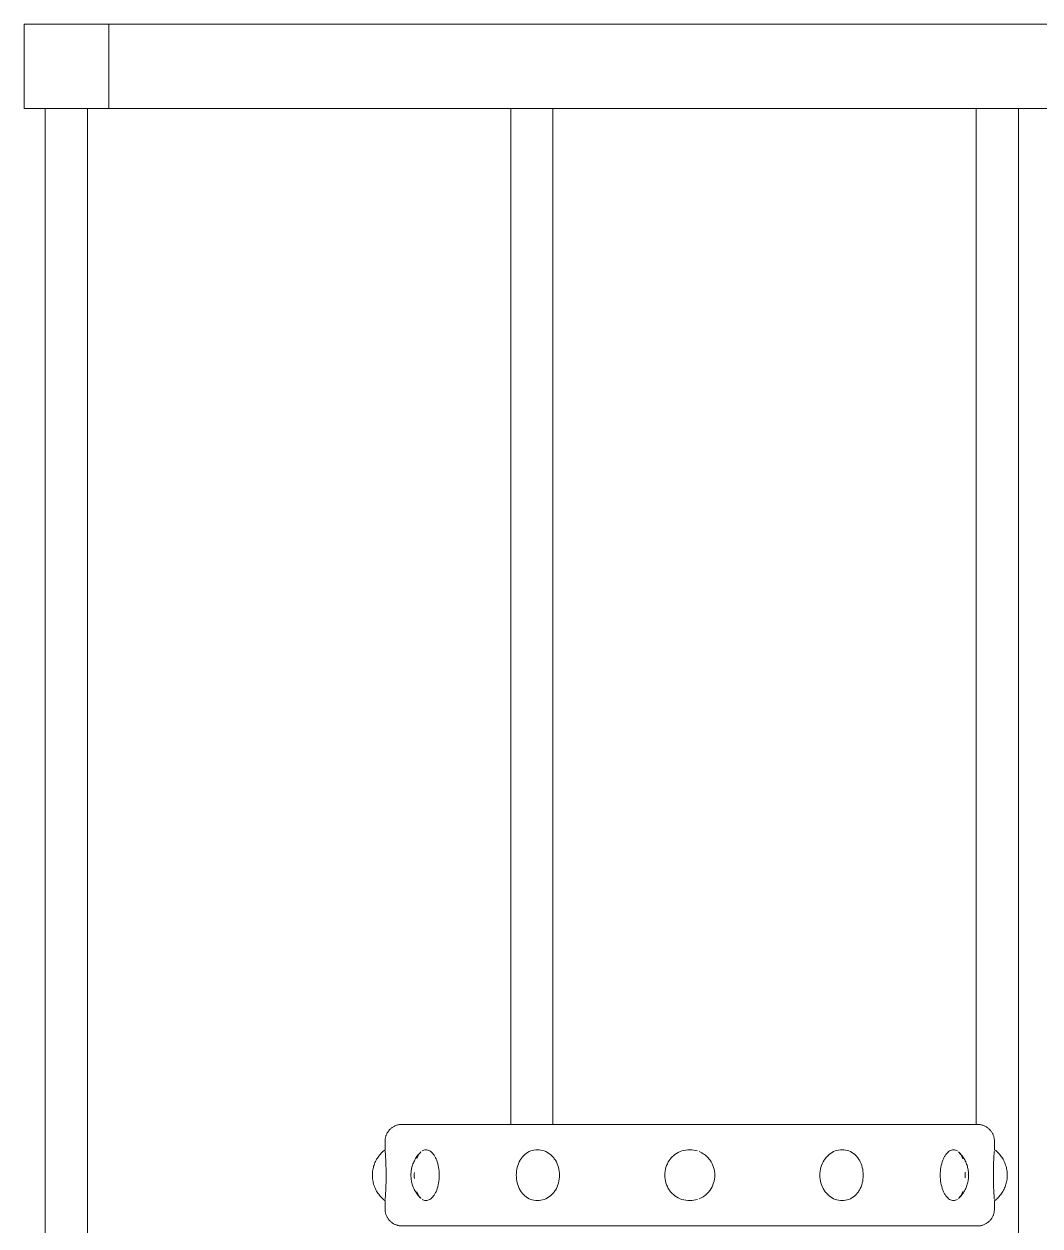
# Model space of a CAD drawing. Header units: inches. Extents: x -657 to 218, y -22 to 381.
# Drawn here: x -575.63 to -552, y 135.35 to 163.31 of the extents above; entities that cross this region are included whole.
import ezdxf

# ---------------------------------------------------------------- set-up
doc = ezdxf.new("R2010")
doc.units = ezdxf.units.IN
doc.header["$MEASUREMENT"] = 0
doc.layers.add('A-FLOR-HRAL', color=11, linetype='Continuous', lineweight=9)
doc.layers.add('I-FURN', color=30, linetype='Continuous', lineweight=9)

# ---------------------------------------------------------------- blocks, each defined once
blk = doc.blocks.new('Blocks_Garden Porcelain Stool_F01893EN - Beige-V6-Section 2')
at = {"layer": 'I-FURN'}
for p, q in [((-567.232, 137.323), (-567.232, 137.127)), ((-553.059, 137.132), (-553.059, 137.323)), ((-567.232, 135.943), (-567.232, 135.748)), ((-553.059, 135.748), (-553.059, 135.939)), ((-566.839, 135.354), (-553.453, 135.354))]:
    blk.add_line(p, q, dxfattribs=at)
at = {"layer": 'I-FURN', "flags": 128}
for points in [[(-567.232, 137.323), (-567.232, 137.339), (-567.231, 137.354), (-567.229, 137.37), (-567.227, 137.386), (-567.224, 137.401), (-567.221, 137.416), (-567.217, 137.432), (-567.212, 137.447), (-567.207, 137.462), (-567.201, 137.476), (-567.195, 137.491), (-567.188, 137.505), (-567.18, 137.518), (-567.172, 137.532), (-567.164, 137.545), (-567.154, 137.558), (-567.145, 137.57), (-567.135, 137.582), (-567.124, 137.594), (-567.113, 137.605), (-567.101, 137.616), (-567.089, 137.626), (-567.077, 137.636), (-567.064, 137.645), (-567.051, 137.654), (-567.038, 137.662), (-567.024, 137.67), (-567.01, 137.677), (-566.996, 137.684), (-566.981, 137.69), (-566.966, 137.695), (-566.951, 137.7), (-566.936, 137.704), (-566.921, 137.708), (-566.905, 137.711), (-566.89, 137.713), (-566.874, 137.715), (-566.859, 137.716), (-566.843, 137.717), (-566.839, 137.717)], [(-566.839, 137.717), (-566.833, 137.717), (-566.817, 137.717), (-566.79, 137.717), (-566.753, 137.717), (-566.705, 137.717)], [(-553.453, 137.717), (-553.458, 137.717), (-553.474, 137.717), (-553.501, 137.717), (-553.538, 137.717), (-553.586, 137.717), (-553.645, 137.717), (-553.713, 137.717), (-553.793, 137.717), (-553.882, 137.717), (-553.981, 137.717), (-554.09, 137.717), (-554.209, 137.717), (-554.337, 137.717), (-554.475, 137.717), (-554.622, 137.717), (-554.777, 137.717), (-554.941, 137.717), (-555.114, 137.717), (-555.294, 137.717), (-555.483, 137.717), (-555.678, 137.717), (-555.881, 137.717), (-556.091, 137.717), (-556.307, 137.717), (-556.529, 137.717), (-556.758, 137.717), (-556.991, 137.717), (-557.23, 137.717), (-557.473, 137.717), (-557.72, 137.717), (-557.972, 137.717), (-558.227, 137.717), (-558.485, 137.717), (-558.745, 137.717), (-559.008, 137.717), (-559.273, 137.717), (-559.539, 137.717), (-559.806, 137.717), (-560.073, 137.717), (-560.341, 137.717), (-560.608, 137.717), (-560.875, 137.717), (-561.141, 137.717), (-561.404, 137.717), (-561.666, 137.717), (-561.926, 137.717), (-562.182, 137.717), (-562.436, 137.717), (-562.685, 137.717), (-562.931, 137.717), (-563.172, 137.717), (-563.408, 137.717), (-563.639, 137.717), (-563.865, 137.717), (-564.084, 137.717), (-564.298, 137.717), (-564.504, 137.717), (-564.704, 137.717), (-564.896, 137.717), (-565.081, 137.717), (-565.258, 137.717), (-565.426, 137.717), (-565.587, 137.717), (-565.738, 137.717), (-565.881, 137.717), (-566.014, 137.717), (-566.138, 137.717), (-566.253, 137.717), (-566.357, 137.717), (-566.452, 137.717), (-566.536, 137.717), (-566.611, 137.717), (-566.675, 137.717), (-566.729, 137.717), (-566.772, 137.717), (-566.804, 137.717), (-566.826, 137.717), (-566.837, 137.717), (-566.839, 137.717)], [(-553.616, 137.717), (-553.563, 137.717), (-553.52, 137.717), (-553.487, 137.717), (-553.465, 137.717), (-553.454, 137.717), (-553.453, 137.717)], [(-553.453, 137.717), (-553.437, 137.716), (-553.421, 137.715), (-553.406, 137.714), (-553.39, 137.712), (-553.375, 137.709), (-553.359, 137.705), (-553.344, 137.701), (-553.329, 137.697), (-553.314, 137.691), (-553.299, 137.685), (-553.285, 137.679), (-553.271, 137.672), (-553.257, 137.664), (-553.244, 137.656), (-553.23, 137.648), (-553.218, 137.639), (-553.205, 137.629), (-553.193, 137.619), (-553.182, 137.608), (-553.17, 137.597), (-553.16, 137.586), (-553.149, 137.574), (-553.14, 137.561), (-553.13, 137.549), (-553.121, 137.536), (-553.113, 137.522), (-553.106, 137.508), (-553.098, 137.494), (-553.092, 137.48), (-553.086, 137.465), (-553.08, 137.451), (-553.076, 137.436), (-553.071, 137.421), (-553.068, 137.405), (-553.065, 137.39), (-553.062, 137.374), (-553.061, 137.359), (-553.06, 137.343), (-553.059, 137.327), (-553.059, 137.323)], [(-567.232, 137.127), (-567.256, 137.109), (-567.278, 137.09), (-567.3, 137.07), (-567.321, 137.049), (-567.341, 137.027), (-567.36, 137.004), (-567.378, 136.981), (-567.396, 136.957), (-567.412, 136.932), (-567.428, 136.907), (-567.442, 136.881), (-567.455, 136.855), (-567.467, 136.828), (-567.479, 136.8), (-567.489, 136.772), (-567.498, 136.744), (-567.505, 136.715), (-567.512, 136.687), (-567.517, 136.657), (-567.522, 136.628), (-567.525, 136.599), (-567.527, 136.569), (-567.528, 136.539), (-567.528, 136.535)], [(-566.397, 137.078), (-566.419, 137.057), (-566.439, 137.035), (-566.458, 137.013), (-566.476, 136.99), (-566.493, 136.967), (-566.509, 136.944), (-566.524, 136.92), (-566.538, 136.896), (-566.551, 136.872), (-566.563, 136.847), (-566.574, 136.822), (-566.584, 136.797), (-566.593, 136.772), (-566.601, 136.746), (-566.608, 136.721), (-566.614, 136.695), (-566.619, 136.669), (-566.623, 136.644), (-566.626, 136.618), (-566.629, 136.592), (-566.63, 136.566), (-566.631, 136.54), (-566.631, 136.535)], [(-553.66, 136.535), (-553.661, 136.561), (-553.662, 136.587), (-553.664, 136.613), (-553.668, 136.639), (-553.672, 136.665), (-553.677, 136.691), (-553.683, 136.716), (-553.689, 136.742), (-553.697, 136.767), (-553.706, 136.793), (-553.716, 136.818), (-553.726, 136.843), (-553.738, 136.867), (-553.751, 136.892), (-553.765, 136.916), (-553.779, 136.94), (-553.795, 136.963), (-553.812, 136.986), (-553.83, 137.009), (-553.849, 137.031), (-553.869, 137.053), (-553.89, 137.074), (-553.894, 137.078)], [(-552.76, 136.535), (-552.761, 136.565), (-552.762, 136.595), (-552.765, 136.625), (-552.77, 136.654), (-552.775, 136.683), (-552.781, 136.712), (-552.789, 136.741), (-552.798, 136.77), (-552.808, 136.798), (-552.819, 136.825), (-552.831, 136.853), (-552.844, 136.879), (-552.858, 136.905), (-552.874, 136.931), (-552.89, 136.956), (-552.907, 136.98), (-552.926, 137.004), (-552.945, 137.026), (-552.965, 137.048), (-552.986, 137.07), (-553.008, 137.09), (-553.03, 137.109), (-553.054, 137.128), (-553.059, 137.132)], [(-567.528, 136.535), (-567.527, 136.506), (-567.525, 136.476), (-567.522, 136.447), (-567.518, 136.417), (-567.513, 136.388), (-567.506, 136.359), (-567.499, 136.331), (-567.49, 136.302), (-567.48, 136.274), (-567.469, 136.247), (-567.457, 136.22), (-567.444, 136.193), (-567.43, 136.167), (-567.414, 136.142), (-567.398, 136.117), (-567.381, 136.093), (-567.363, 136.07), (-567.344, 136.047), (-567.324, 136.025), (-567.303, 136.004), (-567.281, 135.984), (-567.259, 135.964), (-567.235, 135.946), (-567.232, 135.943)], [(-566.631, 136.535), (-566.63, 136.509), (-566.629, 136.484), (-566.627, 136.458), (-566.624, 136.432), (-566.62, 136.406), (-566.615, 136.38), (-566.609, 136.355), (-566.602, 136.329), (-566.594, 136.304), (-566.585, 136.278), (-566.576, 136.253), (-566.565, 136.228), (-566.553, 136.204), (-566.54, 136.179), (-566.527, 136.155), (-566.512, 136.131), (-566.496, 136.108), (-566.479, 136.084), (-566.461, 136.062), (-566.442, 136.04), (-566.422, 136.018), (-566.401, 135.997), (-566.397, 135.993)], [(-553.894, 135.993), (-553.873, 136.014), (-553.852, 136.036), (-553.833, 136.058), (-553.815, 136.08), (-553.798, 136.103), (-553.782, 136.127), (-553.767, 136.151), (-553.753, 136.175), (-553.74, 136.199), (-553.728, 136.224), (-553.718, 136.249), (-553.708, 136.274), (-553.699, 136.299), (-553.691, 136.325), (-553.684, 136.35), (-553.678, 136.376), (-553.673, 136.401), (-553.668, 136.427), (-553.665, 136.453), (-553.663, 136.479), (-553.661, 136.505), (-553.66, 136.531), (-553.66, 136.535)], [(-553.059, 135.939), (-553.036, 135.957), (-553.013, 135.976), (-552.991, 135.996), (-552.97, 136.017), (-552.949, 136.039), (-552.93, 136.062), (-552.912, 136.085), (-552.894, 136.109), (-552.877, 136.134), (-552.862, 136.159), (-552.847, 136.185), (-552.834, 136.212), (-552.822, 136.239), (-552.81, 136.267), (-552.8, 136.295), (-552.791, 136.323), (-552.783, 136.352), (-552.776, 136.381), (-552.771, 136.41), (-552.766, 136.439), (-552.763, 136.469), (-552.761, 136.499), (-552.76, 136.529), (-552.76, 136.535)], [(-566.839, 135.354), (-566.854, 135.355), (-566.87, 135.356), (-566.886, 135.357), (-566.901, 135.359), (-566.917, 135.362), (-566.932, 135.366), (-566.947, 135.37), (-566.962, 135.374), (-566.977, 135.38), (-566.992, 135.385), (-567.006, 135.392), (-567.02, 135.399), (-567.034, 135.406), (-567.048, 135.414), (-567.061, 135.423), (-567.074, 135.432), (-567.086, 135.442), (-567.098, 135.452), (-567.11, 135.463), (-567.121, 135.474), (-567.132, 135.485), (-567.142, 135.497), (-567.152, 135.51), (-567.161, 135.522), (-567.17, 135.535), (-567.178, 135.549), (-567.186, 135.562), (-567.193, 135.577), (-567.2, 135.591), (-567.206, 135.605), (-567.211, 135.62), (-567.216, 135.635), (-567.22, 135.65), (-567.224, 135.666), (-567.227, 135.681), (-567.229, 135.697), (-567.231, 135.712), (-567.232, 135.728), (-567.232, 135.744), (-567.232, 135.748)], [(-553.059, 135.748), (-553.059, 135.732), (-553.06, 135.717), (-553.062, 135.701), (-553.064, 135.685), (-553.067, 135.67), (-553.07, 135.654), (-553.074, 135.639), (-553.079, 135.624), (-553.084, 135.609), (-553.09, 135.595), (-553.097, 135.58), (-553.104, 135.566), (-553.111, 135.552), (-553.119, 135.539), (-553.128, 135.526), (-553.137, 135.513), (-553.147, 135.5), (-553.157, 135.488), (-553.167, 135.477), (-553.178, 135.466), (-553.19, 135.455), (-553.202, 135.445), (-553.214, 135.435), (-553.227, 135.426), (-553.24, 135.417), (-553.253, 135.409), (-553.267, 135.401), (-553.281, 135.394), (-553.296, 135.387), (-553.31, 135.381), (-553.325, 135.376), (-553.34, 135.371), (-553.355, 135.367), (-553.37, 135.363), (-553.386, 135.36), (-553.401, 135.358), (-553.417, 135.356), (-553.433, 135.355), (-553.448, 135.354), (-553.453, 135.354)], [(-566.675, 135.354), (-566.729, 135.354), (-566.772, 135.354), (-566.804, 135.354), (-566.826, 135.354), (-566.837, 135.354), (-566.839, 135.354)], [(-566.839, 135.354), (-566.833, 135.354), (-566.817, 135.354), (-566.79, 135.354), (-566.753, 135.354), (-566.705, 135.354), (-566.647, 135.354), (-566.578, 135.354), (-566.499, 135.354), (-566.41, 135.354), (-566.31, 135.354), (-566.201, 135.354), (-566.082, 135.354), (-565.954, 135.354), (-565.816, 135.354), (-565.67, 135.354), (-565.514, 135.354), (-565.35, 135.354), (-565.177, 135.354), (-564.997, 135.354), (-564.809, 135.354), (-564.613, 135.354), (-564.41, 135.354), (-564.2, 135.354), (-563.984, 135.354), (-563.762, 135.354), (-563.534, 135.354), (-563.3, 135.354), (-563.062, 135.354), (-562.818, 135.354), (-562.571, 135.354), (-562.319, 135.354), (-562.065, 135.354), (-561.807, 135.354), (-561.546, 135.354), (-561.283, 135.354), (-561.019, 135.354), (-560.753, 135.354), (-560.485, 135.354), (-560.218, 135.354), (-559.95, 135.354), (-559.683, 135.354), (-559.416, 135.354), (-559.151, 135.354), (-558.887, 135.354), (-558.625, 135.354), (-558.366, 135.354), (-558.109, 135.354), (-557.856, 135.354), (-557.606, 135.354), (-557.36, 135.354), (-557.119, 135.354), (-556.883, 135.354), (-556.652, 135.354), (-556.426, 135.354), (-556.207, 135.354), (-555.994, 135.354), (-555.787, 135.354), (-555.587, 135.354), (-555.395, 135.354), (-555.21, 135.354), (-555.034, 135.354), (-554.865, 135.354), (-554.705, 135.354), (-554.553, 135.354), (-554.411, 135.354), (-554.277, 135.354), (-554.153, 135.354), (-554.039, 135.354), (-553.934, 135.354), (-553.839, 135.354), (-553.755, 135.354), (-553.68, 135.354), (-553.616, 135.354), (-553.563, 135.354), (-553.52, 135.354), (-553.487, 135.354), (-553.465, 135.354), (-553.454, 135.354), (-553.453, 135.354)], [(-553.453, 135.354), (-553.458, 135.354), (-553.474, 135.354), (-553.501, 135.354), (-553.538, 135.354), (-553.586, 135.354), (-553.645, 135.354)]]:
    blk.add_lwpolyline(points, dxfattribs=at)
at = {"layer": 'I-FURN'}
for points, knots in [([(-567.23, 137.098), (-567.229, 137.089), (-567.227, 137.065), (-567.223, 137.008), (-567.219, 136.938), (-567.216, 136.865), (-567.212, 136.783), (-567.209, 136.675), (-567.208, 136.583), (-567.208, 136.535)], [0.2, 0.2, 0.2, 0.2, 0.3, 0.4, 0.55, 0.625, 0.7, 0.85, 1, 1, 1, 1]), ([(-566.493, 136.92), (-566.489, 136.931), (-566.475, 136.965), (-566.445, 137.024), (-566.416, 137.06), (-566.397, 137.077)], [0.2253672, 0.2253672, 0.2253672, 0.2253672, 0.25, 0.3, 0.3685195, 0.3685195, 0.3685195, 0.3685195]), ([(-566.372, 137.098), (-566.344, 137.117), (-566.284, 137.137), (-566.189, 137.108), (-566.115, 137.037), (-566.064, 136.955), (-566.02, 136.86), (-565.982, 136.719), (-565.972, 136.599), (-565.972, 136.535)], [0.4, 0.4, 0.4, 0.4, 0.5, 0.6, 0.7, 0.75, 0.8, 0.9, 1, 1, 1, 1]), ([(-564.18, 136.535), (-564.18, 136.598), (-564.166, 136.718), (-564.109, 136.861), (-564.043, 136.955), (-563.966, 137.036), (-563.848, 137.108), (-563.69, 137.137), (-563.529, 137.108), (-563.406, 137.037), (-563.323, 136.955), (-563.251, 136.86), (-563.19, 136.719), (-563.174, 136.599), (-563.174, 136.535)], [0, 0, 0, 0, 0.1, 0.2, 0.25, 0.3, 0.4, 0.5, 0.6, 0.7, 0.75, 0.8, 0.9, 1, 1, 1, 1]), ([(-560.727, 136.535), (-560.727, 136.598), (-560.709, 136.718), (-560.641, 136.861), (-560.562, 136.955), (-560.469, 137.036), (-560.331, 137.108), (-560.146, 137.137), (-560.023, 137.118), (-559.965, 137.099)], [0, 0, 0, 0, 0.1, 0.2, 0.25, 0.3, 0.4, 0.5, 0.6, 0.6, 0.6, 0.6]), ([(-559.929, 137.086), (-559.883, 137.067), (-559.813, 137.028), (-559.73, 136.955), (-559.65, 136.86), (-559.582, 136.719), (-559.564, 136.599), (-559.564, 136.535)], [0.6207006, 0.6207006, 0.6207006, 0.6207006, 0.7, 0.75, 0.8, 0.9, 1, 1, 1, 1]), ([(-557.118, 136.535), (-557.118, 136.598), (-557.102, 136.718), (-557.04, 136.861), (-556.969, 136.955), (-556.886, 137.036), (-556.763, 137.108), (-556.602, 137.137), (-556.444, 137.108), (-556.326, 137.037), (-556.248, 136.955), (-556.182, 136.86), (-556.126, 136.719), (-556.111, 136.599), (-556.111, 136.535)], [0, 0, 0, 0, 0.1, 0.2, 0.25, 0.3, 0.4, 0.5, 0.6, 0.7, 0.75, 0.8, 0.9, 1, 1, 1, 1]), ([(-554.32, 136.535), (-554.32, 136.598), (-554.31, 136.718), (-554.271, 136.861), (-554.227, 136.955), (-554.176, 137.036), (-554.102, 137.108), (-554.008, 137.137), (-553.948, 137.118), (-553.92, 137.099)], [0, 0, 0, 0, 0.1, 0.2, 0.25, 0.3, 0.4, 0.5, 0.6, 0.6, 0.6, 0.6]), ([(-553.894, 137.078), (-553.876, 137.061), (-553.846, 137.024), (-553.816, 136.964), (-553.801, 136.928), (-553.796, 136.914)], [0.6318866, 0.6318866, 0.6318866, 0.6318866, 0.7, 0.75, 0.7786371, 0.7786371, 0.7786371, 0.7786371]), ([(-553.083, 136.535), (-553.083, 136.599), (-553.082, 136.721), (-553.076, 136.877), (-553.069, 136.993), (-553.064, 137.063), (-553.062, 137.093), (-553.061, 137.103)], [0, 0, 0, 0, 0.2, 0.4, 0.55, 0.7, 0.8, 0.8, 0.8, 0.8]), ([(-567.208, 136.535), (-567.208, 136.472), (-567.21, 136.351), (-567.216, 136.197), (-567.222, 136.081), (-567.227, 136.012), (-567.229, 135.982), (-567.23, 135.973)], [0, 0, 0, 0, 0.2, 0.4, 0.55, 0.7, 0.8, 0.8, 0.8, 0.8]), ([(-565.972, 136.535), (-565.972, 136.472), (-565.982, 136.352), (-566.02, 136.21), (-566.064, 136.116), (-566.115, 136.034), (-566.189, 135.963), (-566.284, 135.934), (-566.344, 135.953), (-566.372, 135.973)], [0, 0, 0, 0, 0.1, 0.2, 0.25, 0.3, 0.4, 0.5, 0.6, 0.6, 0.6, 0.6]), ([(-563.174, 136.535), (-563.174, 136.472), (-563.19, 136.352), (-563.251, 136.21), (-563.323, 136.116), (-563.406, 136.034), (-563.529, 135.963), (-563.69, 135.934), (-563.848, 135.963), (-563.966, 136.034), (-564.043, 136.116), (-564.109, 136.21), (-564.166, 136.353), (-564.18, 136.473), (-564.18, 136.535)], [0, 0, 0, 0, 0.1, 0.2, 0.25, 0.3, 0.4, 0.5, 0.6, 0.7, 0.75, 0.8, 0.9, 1, 1, 1, 1]), ([(-559.965, 135.972), (-560.023, 135.953), (-560.146, 135.934), (-560.331, 135.963), (-560.469, 136.034), (-560.562, 136.116), (-560.641, 136.21), (-560.709, 136.353), (-560.727, 136.473), (-560.727, 136.535)], [0.4, 0.4, 0.4, 0.4, 0.5, 0.6, 0.7, 0.75, 0.8, 0.9, 1, 1, 1, 1]), ([(-559.564, 136.535), (-559.564, 136.472), (-559.582, 136.352), (-559.65, 136.21), (-559.73, 136.116), (-559.813, 136.042), (-559.883, 136.003), (-559.929, 135.985)], [0, 0, 0, 0, 0.1, 0.2, 0.25, 0.3, 0.3792994, 0.3792994, 0.3792994, 0.3792994]), ([(-556.111, 136.535), (-556.111, 136.472), (-556.126, 136.352), (-556.182, 136.21), (-556.248, 136.116), (-556.326, 136.034), (-556.444, 135.963), (-556.602, 135.934), (-556.763, 135.963), (-556.886, 136.034), (-556.969, 136.116), (-557.04, 136.21), (-557.102, 136.353), (-557.118, 136.473), (-557.118, 136.535)], [0, 0, 0, 0, 0.1, 0.2, 0.25, 0.3, 0.4, 0.5, 0.6, 0.7, 0.75, 0.8, 0.9, 1, 1, 1, 1]), ([(-553.92, 135.972), (-553.948, 135.953), (-554.008, 135.934), (-554.102, 135.963), (-554.176, 136.034), (-554.227, 136.116), (-554.271, 136.21), (-554.31, 136.353), (-554.32, 136.473), (-554.32, 136.535)], [0.4, 0.4, 0.4, 0.4, 0.5, 0.6, 0.7, 0.75, 0.8, 0.9, 1, 1, 1, 1]), ([(-553.061, 135.968), (-553.062, 135.978), (-553.064, 136.002), (-553.068, 136.059), (-553.072, 136.13), (-553.076, 136.204), (-553.079, 136.286), (-553.082, 136.395), (-553.083, 136.488), (-553.083, 136.535)], [0.2, 0.2, 0.2, 0.2, 0.3, 0.4, 0.55, 0.625, 0.7, 0.85, 1, 1, 1, 1]), ([(-566.397, 135.993), (-566.416, 136.01), (-566.445, 136.047), (-566.475, 136.105), (-566.489, 136.139), (-566.493, 136.151)], [0.6314805, 0.6314805, 0.6314805, 0.6314805, 0.7, 0.75, 0.7746328, 0.7746328, 0.7746328, 0.7746328]), ([(-553.796, 136.157), (-553.801, 136.143), (-553.816, 136.107), (-553.846, 136.047), (-553.876, 136.01), (-553.894, 135.993)], [0.221363, 0.221363, 0.221363, 0.221363, 0.25, 0.3, 0.3681134, 0.3681134, 0.3681134, 0.3681134])]:
    blk.add_open_spline(points, degree=3, knots=knots, dxfattribs=at)
for points in [[(-566.553, 136.535), (-566.553, 136.557), (-566.552, 136.579), (-566.551, 136.6)], [(-566.551, 136.462), (-566.552, 136.486), (-566.553, 136.511), (-566.553, 136.535)], [(-553.74, 136.609), (-553.739, 136.585), (-553.739, 136.56), (-553.738, 136.535)], [(-553.738, 136.535), (-553.739, 136.513), (-553.739, 136.492), (-553.74, 136.47)]]:
    blk.add_open_spline(points, degree=3, dxfattribs=at)
blk = doc.blocks.new('Railing - 25mm-466864-Section 2')
at = {"layer": 'A-FLOR-HRAL'}
for p, q in [((-575.138, 161.339), (-575.138, 120)), ((-574.154, 120), (-574.154, 161.339))]:
    blk.add_line(p, q, dxfattribs=at)
blk = doc.blocks.new('Railing - 25mm-V19-Section 2')
at = {"layer": 'A-FLOR-HRAL'}
for p, q in [((-564.311, 137.717), (-564.311, 161.339)), ((-563.327, 137.709), (-563.327, 161.339)), ((-564.311, 129.646), (-564.311, 131.988)), ((-563.327, 129.646), (-563.327, 131.483)), ((-564.311, 125.728), (-564.311, 128.071)), ((-563.327, 126.234), (-563.327, 128.071))]:
    blk.add_line(p, q, dxfattribs=at)
blk = doc.blocks.new('Railing - 25mm-V20-Section 2')
at = {"layer": 'A-FLOR-HRAL'}
for p, q in [((-553.484, 137.717), (-553.484, 161.339)), ((-552.5, 120), (-552.5, 161.339))]:
    blk.add_line(p, q, dxfattribs=at)
blk = doc.blocks.new('Railing - Railing-466660-Section 2')
at = {"layer": 'A-FLOR-HRAL', "lineweight": 18}
for p, q in [((-575.63, 163.307), (-575.63, 161.339)), ((-573.661, 163.307), (-575.63, 163.307)), ((-573.661, 161.339), (-573.661, 163.307)), ((-575.63, 161.339), (-573.661, 161.339))]:
    blk.add_line(p, q, dxfattribs=at)
at = {"layer": 'A-FLOR-HRAL'}
for p, q in [((-511.295, 163.307), (-573.661, 163.307)), ((-511.295, 161.339), (-573.661, 161.339))]:
    blk.add_line(p, q, dxfattribs=at)
for name in ['Railing - 25mm-466864-Section 2', 'Railing - 25mm-V19-Section 2', 'Railing - 25mm-V20-Section 2']:
    blk.add_blockref(name, (0, 0))
blk = doc.blocks.new('Top Rail Type - Top Rail_Internal_-466866-Section 2')
at = {"layer": 'A-FLOR-HRAL'}
for p, q in [((-575.63, 163.307), (-575.63, 161.339)), ((-573.661, 163.307), (-575.63, 163.307)), ((-573.661, 161.339), (-573.661, 163.307)), ((-511.295, 163.307), (-573.661, 163.307)), ((-575.63, 161.339), (-573.661, 161.339)), ((-511.295, 161.339), (-573.661, 161.339))]:
    blk.add_line(p, q, dxfattribs=at)
blk = doc.blocks.new('Railing - Railing-467844-Section 2')
at = {"layer": 'A-FLOR-HRAL', "lineweight": 18}
for p, q in [((-575.63, 163.307), (-575.63, 161.339)), ((-573.661, 163.307), (-575.63, 163.307)), ((-573.661, 161.339), (-573.661, 163.307)), ((-575.63, 161.339), (-573.661, 161.339))]:
    blk.add_line(p, q, dxfattribs=at)
at = {"layer": 'A-FLOR-HRAL'}
for p, q in [((-511.295, 163.307), (-573.661, 163.307)), ((-511.295, 161.339), (-573.661, 161.339))]:
    blk.add_line(p, q, dxfattribs=at)
for name in ['Railing - 25mm-466864-Section 2', 'Railing - 25mm-V19-Section 2', 'Railing - 25mm-V20-Section 2']:
    blk.add_blockref(name, (0, 0))
blk = doc.blocks.new('Top Rail Type - Top Rail_Internal_-467848-Section 2')
at = {"layer": 'A-FLOR-HRAL'}
for p, q in [((-575.63, 163.307), (-575.63, 161.339)), ((-573.661, 163.307), (-575.63, 163.307)), ((-573.661, 161.339), (-573.661, 163.307)), ((-511.295, 163.307), (-573.661, 163.307)), ((-575.63, 161.339), (-573.661, 161.339)), ((-511.295, 161.339), (-573.661, 161.339))]:
    blk.add_line(p, q, dxfattribs=at)

msp = doc.modelspace()

# ---------------------------------------------------------------- block references
at = {"layer": 'A-FLOR-HRAL'}
for name in ['Railing - Railing-466660-Section 2', 'Top Rail Type - Top Rail_Internal_-466866-Section 2', 'Railing - Railing-467844-Section 2', 'Top Rail Type - Top Rail_Internal_-467848-Section 2']:
    msp.add_blockref(name, (0, 0), dxfattribs=at)
at = {"layer": 'I-FURN'}
msp.add_blockref('Blocks_Garden Porcelain Stool_F01893EN - Beige-V6-Section 2', (0, 0), dxfattribs=at)
msp.add_blockref('Blocks_Garden Porcelain Stool_F01893EN - Beige-V6-Section 2', (0, 0), dxfattribs=at)

doc.saveas('drawing.dxf')
